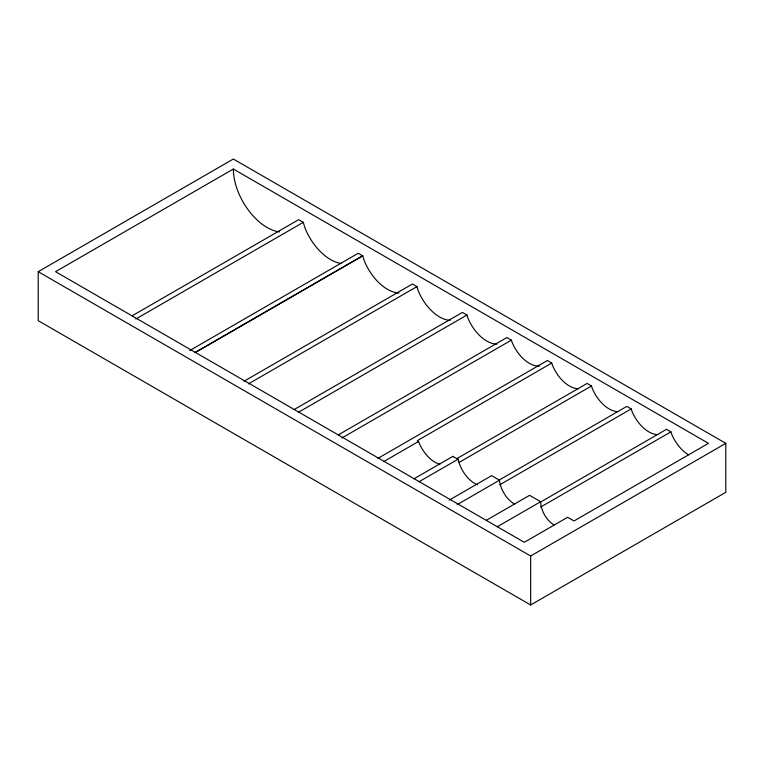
<?xml version="1.0" encoding="UTF-8"?>
<svg xmlns="http://www.w3.org/2000/svg" width="764" height="764" viewBox="0 0 764 764"><rect width="100%" height="100%" fill="white"/><g stroke="black" fill="none" stroke-linecap="round" stroke-linejoin="round"><path stroke-width="1.15" d="M453.004 456.662L458.123 459.174A24.286 14.019 60 0 0 477.404 484.758M38.2 271.688L233.345 159.027L725.8 443.34L725.8 492.312L530.655 604.973L38.2 320.66L38.2 271.688L530.655 556.001L725.8 443.34M233.345 169.035L55.543 271.688L524.285 542.306L567.642 517.276L574.022 520.952L708.457 443.34L233.345 169.035A47.712 27.552 60 0 0 279.404 231.893M132.229 315.752L298.648 219.669L303.279 222.334L304.807 227.5A42.135 24.324 60 0 0 341.489 263.504M135.82 319.018L303.279 222.334M189.739 350.542L358.24 253.266L362.766 255.883L364.036 260.142A38.334 22.127 60 0 0 398.97 293.023M195.116 352.443L362.575 255.768M195.307 352.557L362.766 255.883M243.945 381.284L412.445 284.007L416.934 286.605L417.956 290.043A35.325 20.399 60 0 0 450.149 320.345M248.443 383.881L416.934 286.605M293.901 409.695L462.401 312.419L466.938 315.035L467.549 317.098A31.458 18.164 60 0 0 496.915 344.096M298.438 412.312L466.938 315.035M338.395 434.831L506.895 337.545L511.374 340.133L511.775 341.479A28.64 16.531 60 0 0 539.441 366.013M341.842 438.011L511.374 340.133M377.865 458.4L547.396 360.522L551.761 363.043L552.229 364.609A28.087 16.216 60 0 0 578.443 388.714M551.761 363.043L417.325 440.656L418.844 442.127A26.368 15.223 60 0 0 439.816 464.273M383.528 461.685L418.634 441.411M413.821 478.894L453.052 456.242M456.757 458.686L587.086 383.442L591.479 385.982L591.947 387.539A28.087 16.216 60 0 0 618.171 411.643M418.892 481.826L458.123 459.174M459.107 462.411L591.479 385.982M449.299 500.086L491.634 475.647L499.513 480.203L499.78 482.628A21.468 12.396 60 0 0 514.439 504.078M498.539 480.432L626.814 406.381L631.207 408.912L631.666 410.478A28.087 16.216 60 0 0 657.89 434.582M457.187 504.641L499.513 480.203M499.847 484.748L631.207 408.912M486.248 520.351L529.614 495.32L540.673 501.7A19.071 11.011 60 0 0 554.158 525.059M497.307 526.74L540.673 501.7M540.31 502.187L666.533 429.311L670.926 431.851L671.394 433.408A28.087 16.216 60 0 0 688.593 454.809M540.597 507.095L670.926 431.851M530.655 556.001L530.655 604.973"/></g></svg>
